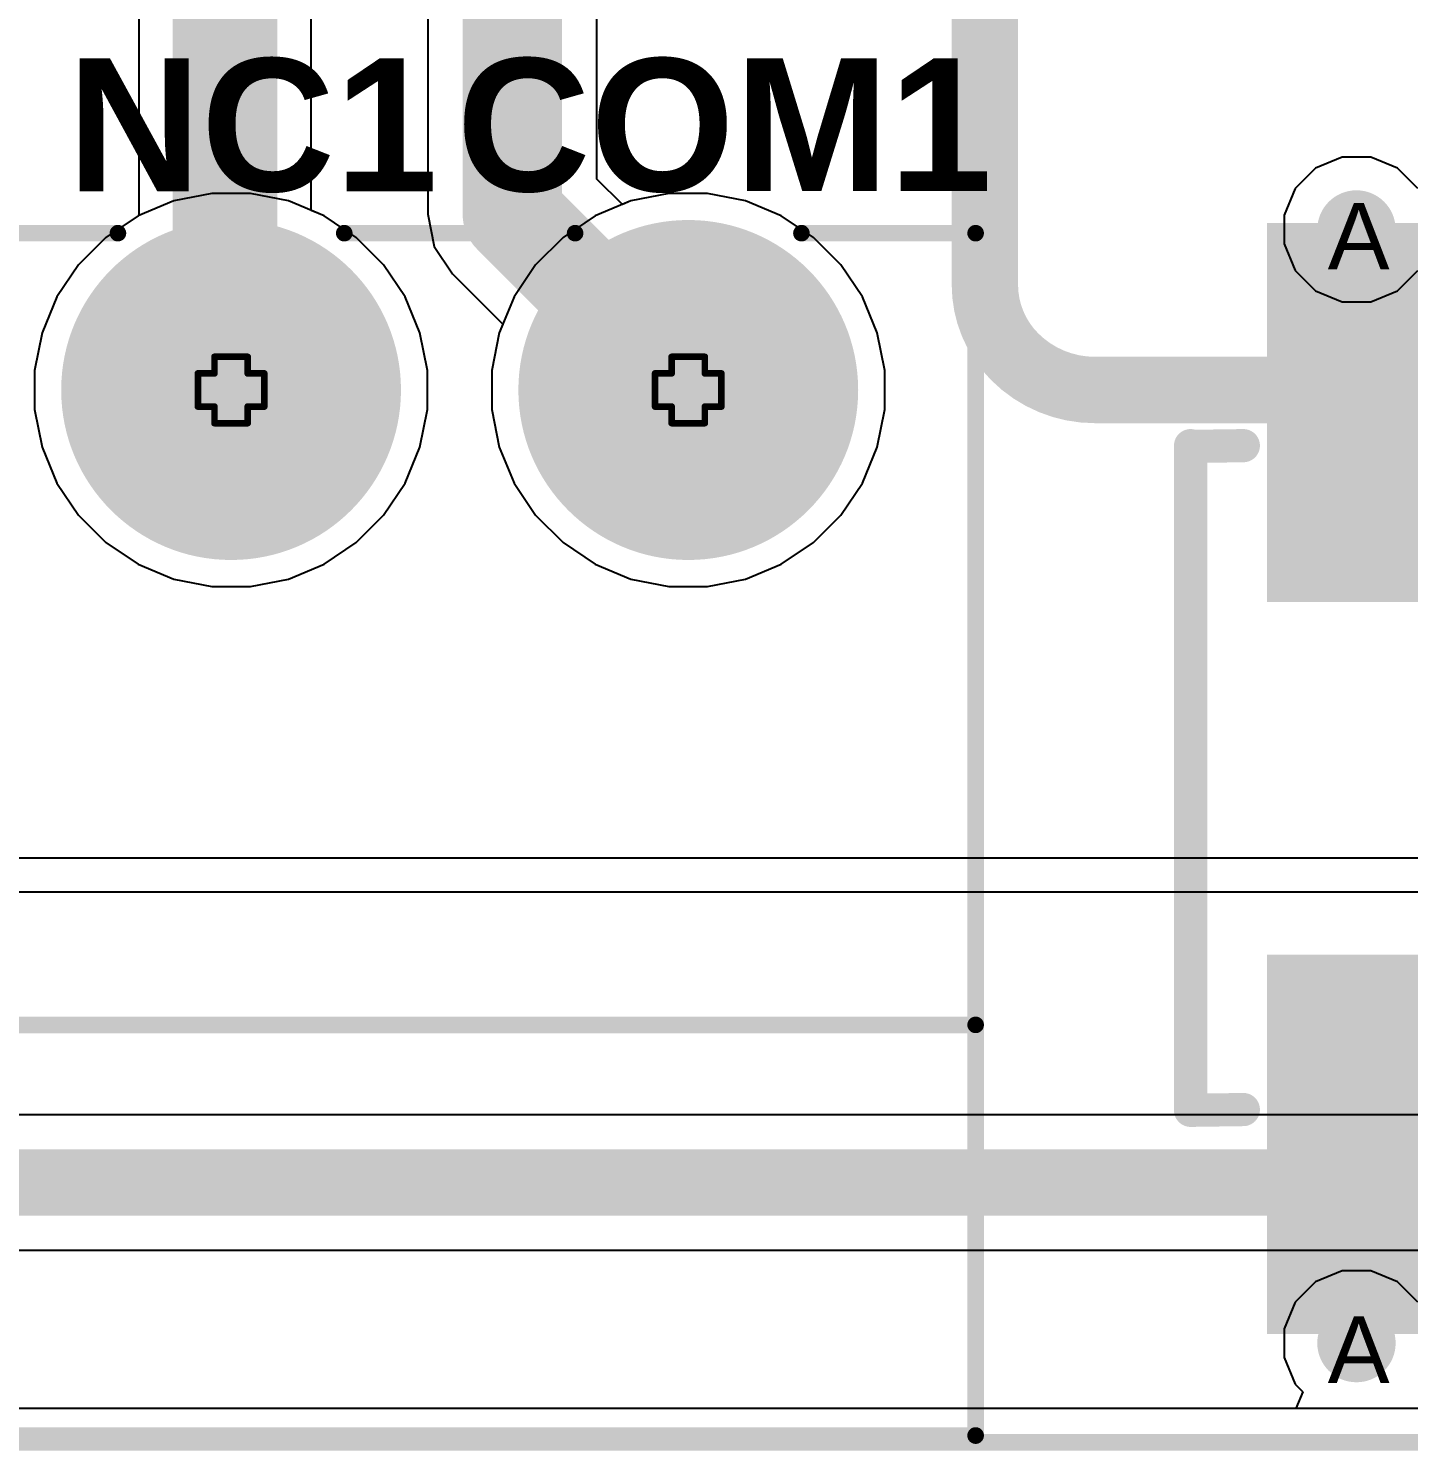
# Model space of a CAD drawing. Header units: inches. Extents: x 0 to 208, y 0 to 213.
# Drawn here: x 2.3787 to 2.7947, y -0.0025 to 0.4259 of the extents above; entities that cross this region are included whole.
import ezdxf

# ---------------------------------------------------------------- set-up
doc = ezdxf.new("R2010")
doc.units = ezdxf.units.IN
doc.header["$MEASUREMENT"] = 0
for name, color, linetype in [('Board_Outline', 216, 'Continuous'), ('Bottom Layer', 5, 'Continuous'), ('Bottom Solder', 6, 'Continuous'), ('Drill Drawing', 1, 'Continuous'), ('L2_GND1', 16, 'Continuous'), ('L3_SIG1', 76, 'Continuous'), ('L4_PWR', 90, 'Continuous'), ('L5_GND2', 156, 'Continuous'), ('L6_SIG2', 130, 'Continuous'), ('L7_GND3', 216, 'Continuous'), ('Multi-Layer', 9, 'Continuous'), ('Pad Holes', 156, 'Continuous'), ('Top Layer', 1, 'Continuous'), ('Top Overlay', 2, 'Continuous'), ('Top Paste', 8, 'Continuous'), ('Top Solder', 216, 'Continuous'), ('Via Holes', 16, 'Continuous')]:
    doc.layers.add(name, color=color, linetype=linetype)
doc.styles.add('Arial', font='', dxfattribs={"height": 0.2})
doc.styles.add('Arial_Bold', font='', dxfattribs={"height": 0.2})
doc.styles.get('Arial').set_extended_font_data('Arial')
doc.styles.get('Arial_Bold').set_extended_font_data('Arial', bold=True)

# ---------------------------------------------------------------- blocks, each defined once
blk = doc.blocks.new('PZ254_2_10_S_155')
at = {"layer": 'Top Layer'}
for points in [[(0.425, 0.16535), (0.475, 0.16535), (0.475, 0.05512), (0.425, 0.05512)], [(0.425, -0.05512), (0.475, -0.05512), (0.475, -0.16535), (0.425, -0.16535)]]:
    blk.add_hatch(color=1, dxfattribs=at).paths.add_polyline_path(points)
at = {"layer": 'Top Paste'}
for points in [[(0.425, 0.16535), (0.475, 0.16535), (0.475, 0.05512), (0.425, 0.05512)], [(0.425, -0.05512), (0.475, -0.05512), (0.475, -0.16535), (0.425, -0.16535)]]:
    blk.add_hatch(color=8, dxfattribs=at).paths.add_polyline_path(points)
at = {"layer": 'Top Solder'}
for points in [[(0.423, 0.16735), (0.477, 0.16735), (0.477, 0.05312), (0.423, 0.05312)], [(0.423, -0.05312), (0.477, -0.05312), (0.477, -0.16735), (0.423, -0.16735)]]:
    blk.add_hatch(color=216, dxfattribs=at).paths.add_polyline_path(points)
at = {"layer": 'Top Overlay'}
for points in [[(0.5, 0.1, 0.01, 0.01, 0), (0.4841, 0.09977, 0.01, 0.01, 0)], [(0.5, 0.09977, 0.01, 0.01, 0), (0.5, -0.10023, 0.01, 0.01, 0)], [(0.5, -0.1, 0.01, 0.01, 0), (0.4841, -0.10023, 0.01, 0.01, 0)]]:
    blk.add_lwpolyline(points, format="xyseb", dxfattribs=at)
for points in [[(0.4816, 0.09977, 0.005, 0.005, 1), (0.4866, 0.09977, 0.005, 0.005, 1)], [(0.4975, 0.1, 0.005, 0.005, 1), (0.5025, 0.1, 0.005, 0.005, 1)], [(0.4975, 0.09977, 0.005, 0.005, 1), (0.5025, 0.09977, 0.005, 0.005, 1)], [(0.4816, -0.10023, 0.005, 0.005, 1), (0.4866, -0.10023, 0.005, 0.005, 1)], [(0.4975, -0.1, 0.005, 0.005, 1), (0.5025, -0.1, 0.005, 0.005, 1)], [(0.4975, -0.10023, 0.005, 0.005, 1), (0.5025, -0.10023, 0.005, 0.005, 1)]]:
    blk.add_lwpolyline(points, format="xyseb", close=True, dxfattribs=at)
blk = doc.blocks.new('DB2ERC_3_5_3P_GN_280')
at = {"layer": 'Bottom Layer'}
h = blk.add_hatch(color=5, dxfattribs=at)
edge = h.paths.add_edge_path()
edge.add_arc((-0.1378, 0), 0.04921, 0, 360)
h = blk.add_hatch(color=5, dxfattribs=at)
edge = h.paths.add_edge_path()
edge.add_arc((0, 0), 0.04921, 0, 360)
h = blk.add_hatch(color=5, dxfattribs=at)
edge = h.paths.add_edge_path()
edge.add_arc((0.1378, 0), 0.04921, 0, 360)
at = {"layer": 'Bottom Solder'}
h = blk.add_hatch(color=6, dxfattribs=at)
edge = h.paths.add_edge_path()
edge.add_arc((-0.1378, 0), 0.05121, 0, 360)
h = blk.add_hatch(color=6, dxfattribs=at)
edge = h.paths.add_edge_path()
edge.add_arc((0, 0), 0.05121, 0, 360)
h = blk.add_hatch(color=6, dxfattribs=at)
edge = h.paths.add_edge_path()
edge.add_arc((0.1378, 0), 0.05121, 0, 360)
at = {"layer": 'L2_GND1'}
h = blk.add_hatch(color=16, dxfattribs=at)
edge = h.paths.add_edge_path()
edge.add_arc((-0.1378, 0), 0.04921, 0, 360)
h = blk.add_hatch(color=16, dxfattribs=at)
edge = h.paths.add_edge_path()
edge.add_arc((0, 0), 0.04921, 0, 360)
h = blk.add_hatch(color=16, dxfattribs=at)
edge = h.paths.add_edge_path()
edge.add_arc((0.1378, 0), 0.04921, 0, 360)
at = {"layer": 'L3_SIG1'}
h = blk.add_hatch(color=76, dxfattribs=at)
edge = h.paths.add_edge_path()
edge.add_arc((-0.1378, 0), 0.04921, 0, 360)
h = blk.add_hatch(color=76, dxfattribs=at)
edge = h.paths.add_edge_path()
edge.add_arc((0, 0), 0.04921, 0, 360)
h = blk.add_hatch(color=76, dxfattribs=at)
edge = h.paths.add_edge_path()
edge.add_arc((0.1378, 0), 0.04921, 0, 360)
at = {"layer": 'L4_PWR'}
h = blk.add_hatch(color=90, dxfattribs=at)
edge = h.paths.add_edge_path()
edge.add_arc((-0.1378, 0), 0.04921, 0, 360)
h = blk.add_hatch(color=90, dxfattribs=at)
edge = h.paths.add_edge_path()
edge.add_arc((0, 0), 0.04921, 0, 360)
h = blk.add_hatch(color=90, dxfattribs=at)
edge = h.paths.add_edge_path()
edge.add_arc((0.1378, 0), 0.04921, 0, 360)
at = {"layer": 'L5_GND2'}
h = blk.add_hatch(color=156, dxfattribs=at)
edge = h.paths.add_edge_path()
edge.add_arc((-0.1378, 0), 0.04921, 0, 360)
h = blk.add_hatch(color=156, dxfattribs=at)
edge = h.paths.add_edge_path()
edge.add_arc((0, 0), 0.04921, 0, 360)
h = blk.add_hatch(color=156, dxfattribs=at)
edge = h.paths.add_edge_path()
edge.add_arc((0.1378, 0), 0.04921, 0, 360)
at = {"layer": 'L6_SIG2'}
h = blk.add_hatch(color=130, dxfattribs=at)
edge = h.paths.add_edge_path()
edge.add_arc((-0.1378, 0), 0.04921, 0, 360)
h = blk.add_hatch(color=130, dxfattribs=at)
edge = h.paths.add_edge_path()
edge.add_arc((0, 0), 0.04921, 0, 360)
h = blk.add_hatch(color=130, dxfattribs=at)
edge = h.paths.add_edge_path()
edge.add_arc((0.1378, 0), 0.04921, 0, 360)
at = {"layer": 'L7_GND3'}
h = blk.add_hatch(color=216, dxfattribs=at)
edge = h.paths.add_edge_path()
edge.add_arc((-0.1378, 0), 0.04921, 0, 360)
h = blk.add_hatch(color=216, dxfattribs=at)
edge = h.paths.add_edge_path()
edge.add_arc((0, 0), 0.04921, 0, 360)
h = blk.add_hatch(color=216, dxfattribs=at)
edge = h.paths.add_edge_path()
edge.add_arc((0.1378, 0), 0.04921, 0, 360)
at = {"layer": 'Multi-Layer'}
h = blk.add_hatch(color=9, dxfattribs=at)
edge = h.paths.add_edge_path()
edge.add_arc((-0.1378, 0), 0.04921, 0, 360)
h = blk.add_hatch(color=9, dxfattribs=at)
edge = h.paths.add_edge_path()
edge.add_arc((0, 0), 0.04921, 0, 360)
h = blk.add_hatch(color=9, dxfattribs=at)
edge = h.paths.add_edge_path()
edge.add_arc((0.1378, 0), 0.04921, 0, 360)
at = {"layer": 'Pad Holes'}
h = blk.add_hatch(color=7, dxfattribs=at)
edge = h.paths.add_edge_path()
edge.add_arc((-0.1378, 0), 0.0315, 0, 360)
h = blk.add_hatch(color=7, dxfattribs=at)
edge = h.paths.add_edge_path()
edge.add_arc((0, 0), 0.0315, 0, 360)
h = blk.add_hatch(color=7, dxfattribs=at)
edge = h.paths.add_edge_path()
edge.add_arc((0.1378, 0), 0.0315, 0, 360)
at = {"layer": 'Top Layer'}
h = blk.add_hatch(color=1, dxfattribs=at)
edge = h.paths.add_edge_path()
edge.add_arc((-0.1378, 0), 0.04921, 0, 360)
h = blk.add_hatch(color=1, dxfattribs=at)
edge = h.paths.add_edge_path()
edge.add_arc((0, 0), 0.04921, 0, 360)
h = blk.add_hatch(color=1, dxfattribs=at)
edge = h.paths.add_edge_path()
edge.add_arc((0.1378, 0), 0.04921, 0, 360)
at = {"layer": 'Top Solder'}
h = blk.add_hatch(color=216, dxfattribs=at)
edge = h.paths.add_edge_path()
edge.add_arc((-0.1378, 0), 0.05121, 0, 360)
h = blk.add_hatch(color=216, dxfattribs=at)
edge = h.paths.add_edge_path()
edge.add_arc((0, 0), 0.05121, 0, 360)
h = blk.add_hatch(color=216, dxfattribs=at)
edge = h.paths.add_edge_path()
edge.add_arc((0.1378, 0), 0.05121, 0, 360)
at = {"layer": 'Top Overlay'}
for points in [[(-0.22441, -0.315, 0.005, 0.005, 0), (-0.22441, 0.04724, 0.005, 0.005, 0)], [(-0.22441, 0.04724, 0.005, 0.005, 0), (-0.17191, 0.04724, 0.005, 0.005, 0)], [(-0.10369, 0.04724, 0.005, 0.005, 0), (-0.03411, 0.04724, 0.005, 0.005, 0)], [(0.03411, 0.04724, 0.005, 0.005, 0), (0.10369, 0.04724, 0.005, 0.005, 0)], [(0.17191, 0.04724, 0.005, 0.005, 0), (0.22441, 0.04724, 0.005, 0.005, 0)], [(0.22441, -0.31496, 0.005, 0.005, 0), (0.22441, 0.04724, 0.005, 0.005, 0)], [(-0.22441, -0.19126, 0.005, 0.005, 0), (0.22441, -0.19126, 0.005, 0.005, 0)], [(-0.22441, -0.315, 0.005, 0.005, 0), (0.22441, -0.315, 0.005, 0.005, 0)]]:
    blk.add_lwpolyline(points, format="xyseb", dxfattribs=at)
for points in [[(-0.22566, 0.04724, 0.0025, 0.0025, 1), (-0.22316, 0.04724, 0.0025, 0.0025, 1)], [(-0.22566, 0.04724, 0.0025, 0.0025, 1), (-0.22316, 0.04724, 0.0025, 0.0025, 1)], [(-0.17316, 0.04724, 0.0025, 0.0025, 1), (-0.17066, 0.04724, 0.0025, 0.0025, 1)], [(-0.10494, 0.04724, 0.0025, 0.0025, 1), (-0.10244, 0.04724, 0.0025, 0.0025, 1)], [(-0.03536, 0.04724, 0.0025, 0.0025, 1), (-0.03286, 0.04724, 0.0025, 0.0025, 1)], [(0.03286, 0.04724, 0.0025, 0.0025, 1), (0.03536, 0.04724, 0.0025, 0.0025, 1)], [(0.10244, 0.04724, 0.0025, 0.0025, 1), (0.10494, 0.04724, 0.0025, 0.0025, 1)], [(0.17066, 0.04724, 0.0025, 0.0025, 1), (0.17316, 0.04724, 0.0025, 0.0025, 1)], [(0.22316, 0.04724, 0.0025, 0.0025, 1), (0.22566, 0.04724, 0.0025, 0.0025, 1)], [(0.22316, 0.04724, 0.0025, 0.0025, 1), (0.22566, 0.04724, 0.0025, 0.0025, 1)], [(-0.22566, -0.19126, 0.0025, 0.0025, 1), (-0.22316, -0.19126, 0.0025, 0.0025, 1)], [(0.22316, -0.19126, 0.0025, 0.0025, 1), (0.22566, -0.19126, 0.0025, 0.0025, 1)], [(-0.22566, -0.315, 0.0025, 0.0025, 1), (-0.22316, -0.315, 0.0025, 0.0025, 1)], [(-0.22566, -0.315, 0.0025, 0.0025, 1), (-0.22316, -0.315, 0.0025, 0.0025, 1)], [(0.22316, -0.31496, 0.0025, 0.0025, 1), (0.22566, -0.31496, 0.0025, 0.0025, 1)], [(0.22316, -0.315, 0.0025, 0.0025, 1), (0.22566, -0.315, 0.0025, 0.0025, 1)]]:
    blk.add_lwpolyline(points, format="xyseb", close=True, dxfattribs=at)

msp = doc.modelspace()

# ---------------------------------------------------------------- hatches: boundary and pattern name
at = {"layer": 'Bottom Layer'}
h = msp.add_hatch(color=5, dxfattribs=at)
edge = h.paths.add_edge_path()
edge.add_arc((2.779, 0.36535), 0.01181, 0, 360)
h = msp.add_hatch(color=5, dxfattribs=at)
edge = h.paths.add_edge_path()
edge.add_arc((2.779, 0.02988), 0.01181, 0, 360)
at = {"layer": 'L2_GND1'}
h = msp.add_hatch(color=16, dxfattribs=at)
edge = h.paths.add_edge_path()
edge.add_arc((2.779, 0.36535), 0.01181, 0, 360)
h = msp.add_hatch(color=16, dxfattribs=at)
edge = h.paths.add_edge_path()
edge.add_arc((2.779, 0.02988), 0.01181, 0, 360)
at = {"layer": 'L3_SIG1'}
h = msp.add_hatch(color=76, dxfattribs=at)
edge = h.paths.add_edge_path()
edge.add_arc((2.779, 0.36535), 0.01181, 0, 360)
h = msp.add_hatch(color=76, dxfattribs=at)
edge = h.paths.add_edge_path()
edge.add_arc((2.779, 0.02988), 0.01181, 0, 360)
at = {"layer": 'L4_PWR'}
h = msp.add_hatch(color=90, dxfattribs=at)
edge = h.paths.add_edge_path()
edge.add_arc((2.779, 0.36535), 0.01181, 0, 360)
h = msp.add_hatch(color=90, dxfattribs=at)
edge = h.paths.add_edge_path()
edge.add_arc((2.779, 0.02988), 0.01181, 0, 360)
at = {"layer": 'L5_GND2'}
h = msp.add_hatch(color=156, dxfattribs=at)
edge = h.paths.add_edge_path()
edge.add_arc((2.779, 0.36535), 0.01181, 0, 360)
h = msp.add_hatch(color=156, dxfattribs=at)
edge = h.paths.add_edge_path()
edge.add_arc((2.779, 0.02988), 0.01181, 0, 360)
at = {"layer": 'L6_SIG2'}
h = msp.add_hatch(color=130, dxfattribs=at)
edge = h.paths.add_edge_path()
edge.add_arc((2.779, 0.36535), 0.01181, 0, 360)
h = msp.add_hatch(color=130, dxfattribs=at)
edge = h.paths.add_edge_path()
edge.add_arc((2.779, 0.02988), 0.01181, 0, 360)
at = {"layer": 'L7_GND3'}
h = msp.add_hatch(color=216, dxfattribs=at)
edge = h.paths.add_edge_path()
edge.add_arc((2.779, 0.36535), 0.01181, 0, 360)
h = msp.add_hatch(color=216, dxfattribs=at)
edge = h.paths.add_edge_path()
edge.add_arc((2.779, 0.02988), 0.01181, 0, 360)
at = {"layer": 'Top Layer'}
msp.add_hatch(color=1, dxfattribs=at).paths.add_polyline_path([(2.42223, 0.317), (2.45373, 0.317), (2.45373, 0.49874), (2.42223, 0.49874)])
h = msp.add_hatch(color=1, dxfattribs=at)
edge = h.paths.add_edge_path()
edge.add_arc((2.779, 0.36535), 0.01181, 0, 360)
h = msp.add_hatch(color=1, dxfattribs=at)
edge = h.paths.add_edge_path()
edge.add_arc((2.779, 0.02988), 0.01181, 0, 360)
at = {"layer": 'Via Holes'}
h = msp.add_hatch(color=7, dxfattribs=at)
edge = h.paths.add_edge_path()
edge.add_arc((2.779, 0.36535), 0.00591, 0, 360)
h = msp.add_hatch(color=7, dxfattribs=at)
edge = h.paths.add_edge_path()
edge.add_arc((2.779, 0.02988), 0.00591, 0, 360)

# ---------------------------------------------------------------- linework, layer by layer
at = {"layer": 'Board_Outline'}
msp.add_lwpolyline([(0, 0, 0.005, 0.005, 0), (5.90551, 0, 0.005, 0.005, 0)], format="xyseb", dxfattribs=at)
at = {"layer": 'Bottom Layer'}
for p, q in [((2.42252, 0.37394), (2.41175, 0.36947)), ((2.43396, 0.37621), (2.42252, 0.37394)), ((2.44563, 0.37621), (2.43396, 0.37621)), ((2.45707, 0.37394), (2.44563, 0.37621)), ((2.46784, 0.36947), (2.45707, 0.37394)), ((2.56032, 0.37394), (2.54954, 0.36947)), ((2.57176, 0.37621), (2.56032, 0.37394)), ((2.58342, 0.37621), (2.57176, 0.37621)), ((2.59486, 0.37394), (2.58342, 0.37621)), ((2.60564, 0.36947), (2.59486, 0.37394)), ((2.41175, 0.36947), (2.40205, 0.36299)), ((2.47754, 0.36299), (2.46784, 0.36947)), ((2.54954, 0.36947), (2.53985, 0.36299)), ((2.61534, 0.36299), (2.60564, 0.36947)), ((2.40205, 0.36299), (2.3938, 0.35475)), ((2.48579, 0.35475), (2.47754, 0.36299)), ((2.53985, 0.36299), (2.5316, 0.35475)), ((2.62359, 0.35475), (2.61534, 0.36299)), ((2.3938, 0.35475), (2.38732, 0.34505)), ((2.49227, 0.34505), (2.48579, 0.35475)), ((2.5316, 0.35475), (2.52512, 0.34505)), ((2.63007, 0.34505), (2.62359, 0.35475)), ((2.38732, 0.34505), (2.38286, 0.33427)), ((2.49673, 0.33427), (2.49227, 0.34505)), ((2.52512, 0.34505), (2.52065, 0.33427)), ((2.63453, 0.33427), (2.63007, 0.34505)), ((2.38286, 0.33427), (2.38058, 0.32283)), ((2.49901, 0.32283), (2.49673, 0.33427)), ((2.52065, 0.33427), (2.51838, 0.32283)), ((2.6368, 0.32283), (2.63453, 0.33427)), ((2.38058, 0.32283), (2.38058, 0.31117)), ((2.49901, 0.31117), (2.49901, 0.32283)), ((2.51838, 0.32283), (2.51838, 0.31117)), ((2.6368, 0.31117), (2.6368, 0.32283)), ((2.38058, 0.31117), (2.38286, 0.29973)), ((2.49673, 0.29973), (2.49901, 0.31117)), ((2.51838, 0.31117), (2.52065, 0.29973)), ((2.63453, 0.29973), (2.6368, 0.31117)), ((2.38286, 0.29973), (2.38732, 0.28895)), ((2.49227, 0.28895), (2.49673, 0.29973)), ((2.52065, 0.29973), (2.52512, 0.28895)), ((2.63007, 0.28895), (2.63453, 0.29973)), ((2.38732, 0.28895), (2.3938, 0.27925)), ((2.48579, 0.27925), (2.49227, 0.28895)), ((2.52512, 0.28895), (2.5316, 0.27925)), ((2.62359, 0.27925), (2.63007, 0.28895)), ((2.3938, 0.27925), (2.40205, 0.27101)), ((2.47754, 0.27101), (2.48579, 0.27925)), ((2.5316, 0.27925), (2.53985, 0.27101)), ((2.61534, 0.27101), (2.62359, 0.27925)), ((2.40205, 0.27101), (2.41175, 0.26453)), ((2.46784, 0.26453), (2.47754, 0.27101)), ((2.53985, 0.27101), (2.54954, 0.26453)), ((2.60564, 0.26453), (2.61534, 0.27101)), ((2.41175, 0.26453), (2.42252, 0.26006)), ((2.45707, 0.26006), (2.46784, 0.26453)), ((2.54954, 0.26453), (2.56032, 0.26006)), ((2.59486, 0.26006), (2.60564, 0.26453)), ((2.42252, 0.26006), (2.43396, 0.25779)), ((2.43396, 0.25779), (2.44563, 0.25779)), ((2.44563, 0.25779), (2.45707, 0.26006)), ((2.56032, 0.26006), (2.57176, 0.25779)), ((2.57176, 0.25779), (2.58342, 0.25779)), ((2.58342, 0.25779), (2.59486, 0.26006)), ((2.86077, 0.0102), (0.0102, 0.0102))]:
    msp.add_line(p, q, dxfattribs=at)
at = {"layer": 'Drill Drawing'}
for points in [[(2.4348, 0.322, 0.002, 0.002, 0), (2.4348, 0.327, 0.002, 0.002, 0)], [(2.4348, 0.327, 0.002, 0.002, 0), (2.4448, 0.327, 0.002, 0.002, 0)], [(2.4448, 0.322, 0.002, 0.002, 0), (2.4448, 0.327, 0.002, 0.002, 0)], [(2.57259, 0.322, 0.002, 0.002, 0), (2.57259, 0.327, 0.002, 0.002, 0)], [(2.57259, 0.327, 0.002, 0.002, 0), (2.58259, 0.327, 0.002, 0.002, 0)], [(2.58259, 0.322, 0.002, 0.002, 0), (2.58259, 0.327, 0.002, 0.002, 0)], [(2.4298, 0.312, 0.002, 0.002, 0), (2.4298, 0.322, 0.002, 0.002, 0)], [(2.4298, 0.322, 0.002, 0.002, 0), (2.4348, 0.322, 0.002, 0.002, 0)], [(2.4448, 0.322, 0.002, 0.002, 0), (2.4498, 0.322, 0.002, 0.002, 0)], [(2.4498, 0.312, 0.002, 0.002, 0), (2.4498, 0.322, 0.002, 0.002, 0)], [(2.56759, 0.312, 0.002, 0.002, 0), (2.56759, 0.322, 0.002, 0.002, 0)], [(2.56759, 0.322, 0.002, 0.002, 0), (2.57259, 0.322, 0.002, 0.002, 0)], [(2.58259, 0.322, 0.002, 0.002, 0), (2.58759, 0.322, 0.002, 0.002, 0)], [(2.58759, 0.312, 0.002, 0.002, 0), (2.58759, 0.322, 0.002, 0.002, 0)], [(2.4298, 0.312, 0.002, 0.002, 0), (2.4348, 0.312, 0.002, 0.002, 0)], [(2.4348, 0.307, 0.002, 0.002, 0), (2.4348, 0.312, 0.002, 0.002, 0)], [(2.4448, 0.312, 0.002, 0.002, 0), (2.4498, 0.312, 0.002, 0.002, 0)], [(2.4448, 0.307, 0.002, 0.002, 0), (2.4448, 0.312, 0.002, 0.002, 0)], [(2.56759, 0.312, 0.002, 0.002, 0), (2.57259, 0.312, 0.002, 0.002, 0)], [(2.57259, 0.307, 0.002, 0.002, 0), (2.57259, 0.312, 0.002, 0.002, 0)], [(2.58259, 0.312, 0.002, 0.002, 0), (2.58759, 0.312, 0.002, 0.002, 0)], [(2.58259, 0.307, 0.002, 0.002, 0), (2.58259, 0.312, 0.002, 0.002, 0)], [(2.4348, 0.307, 0.002, 0.002, 0), (2.4448, 0.307, 0.002, 0.002, 0)], [(2.57259, 0.307, 0.002, 0.002, 0), (2.58259, 0.307, 0.002, 0.002, 0)]]:
    msp.add_lwpolyline(points, format="xyseb", dxfattribs=at)
for points in [[(2.4343, 0.327, 0.001, 0.001, 1), (2.4353, 0.327, 0.001, 0.001, 1)], [(2.4343, 0.327, 0.001, 0.001, 1), (2.4353, 0.327, 0.001, 0.001, 1)], [(2.4443, 0.327, 0.001, 0.001, 1), (2.4453, 0.327, 0.001, 0.001, 1)], [(2.4443, 0.327, 0.001, 0.001, 1), (2.4453, 0.327, 0.001, 0.001, 1)], [(2.57209, 0.327, 0.001, 0.001, 1), (2.57309, 0.327, 0.001, 0.001, 1)], [(2.57209, 0.327, 0.001, 0.001, 1), (2.57309, 0.327, 0.001, 0.001, 1)], [(2.58209, 0.327, 0.001, 0.001, 1), (2.58309, 0.327, 0.001, 0.001, 1)], [(2.58209, 0.327, 0.001, 0.001, 1), (2.58309, 0.327, 0.001, 0.001, 1)], [(2.4293, 0.322, 0.001, 0.001, 1), (2.4303, 0.322, 0.001, 0.001, 1)], [(2.4293, 0.322, 0.001, 0.001, 1), (2.4303, 0.322, 0.001, 0.001, 1)], [(2.4343, 0.322, 0.001, 0.001, 1), (2.4353, 0.322, 0.001, 0.001, 1)], [(2.4343, 0.322, 0.001, 0.001, 1), (2.4353, 0.322, 0.001, 0.001, 1)], [(2.4443, 0.322, 0.001, 0.001, 1), (2.4453, 0.322, 0.001, 0.001, 1)], [(2.4443, 0.322, 0.001, 0.001, 1), (2.4453, 0.322, 0.001, 0.001, 1)], [(2.4493, 0.322, 0.001, 0.001, 1), (2.4503, 0.322, 0.001, 0.001, 1)], [(2.4493, 0.322, 0.001, 0.001, 1), (2.4503, 0.322, 0.001, 0.001, 1)], [(2.56709, 0.322, 0.001, 0.001, 1), (2.56809, 0.322, 0.001, 0.001, 1)], [(2.56709, 0.322, 0.001, 0.001, 1), (2.56809, 0.322, 0.001, 0.001, 1)], [(2.57209, 0.322, 0.001, 0.001, 1), (2.57309, 0.322, 0.001, 0.001, 1)], [(2.57209, 0.322, 0.001, 0.001, 1), (2.57309, 0.322, 0.001, 0.001, 1)], [(2.58209, 0.322, 0.001, 0.001, 1), (2.58309, 0.322, 0.001, 0.001, 1)], [(2.58209, 0.322, 0.001, 0.001, 1), (2.58309, 0.322, 0.001, 0.001, 1)], [(2.58709, 0.322, 0.001, 0.001, 1), (2.58809, 0.322, 0.001, 0.001, 1)], [(2.58709, 0.322, 0.001, 0.001, 1), (2.58809, 0.322, 0.001, 0.001, 1)], [(2.4293, 0.312, 0.001, 0.001, 1), (2.4303, 0.312, 0.001, 0.001, 1)], [(2.4293, 0.312, 0.001, 0.001, 1), (2.4303, 0.312, 0.001, 0.001, 1)], [(2.4343, 0.312, 0.001, 0.001, 1), (2.4353, 0.312, 0.001, 0.001, 1)], [(2.4343, 0.312, 0.001, 0.001, 1), (2.4353, 0.312, 0.001, 0.001, 1)], [(2.4443, 0.312, 0.001, 0.001, 1), (2.4453, 0.312, 0.001, 0.001, 1)], [(2.4443, 0.312, 0.001, 0.001, 1), (2.4453, 0.312, 0.001, 0.001, 1)], [(2.4493, 0.312, 0.001, 0.001, 1), (2.4503, 0.312, 0.001, 0.001, 1)], [(2.4493, 0.312, 0.001, 0.001, 1), (2.4503, 0.312, 0.001, 0.001, 1)], [(2.56709, 0.312, 0.001, 0.001, 1), (2.56809, 0.312, 0.001, 0.001, 1)], [(2.56709, 0.312, 0.001, 0.001, 1), (2.56809, 0.312, 0.001, 0.001, 1)], [(2.57209, 0.312, 0.001, 0.001, 1), (2.57309, 0.312, 0.001, 0.001, 1)], [(2.57209, 0.312, 0.001, 0.001, 1), (2.57309, 0.312, 0.001, 0.001, 1)], [(2.58209, 0.312, 0.001, 0.001, 1), (2.58309, 0.312, 0.001, 0.001, 1)], [(2.58209, 0.312, 0.001, 0.001, 1), (2.58309, 0.312, 0.001, 0.001, 1)], [(2.58709, 0.312, 0.001, 0.001, 1), (2.58809, 0.312, 0.001, 0.001, 1)], [(2.58709, 0.312, 0.001, 0.001, 1), (2.58809, 0.312, 0.001, 0.001, 1)], [(2.4343, 0.307, 0.001, 0.001, 1), (2.4353, 0.307, 0.001, 0.001, 1)], [(2.4343, 0.307, 0.001, 0.001, 1), (2.4353, 0.307, 0.001, 0.001, 1)], [(2.4443, 0.307, 0.001, 0.001, 1), (2.4453, 0.307, 0.001, 0.001, 1)], [(2.4443, 0.307, 0.001, 0.001, 1), (2.4453, 0.307, 0.001, 0.001, 1)], [(2.57209, 0.307, 0.001, 0.001, 1), (2.57309, 0.307, 0.001, 0.001, 1)], [(2.57209, 0.307, 0.001, 0.001, 1), (2.57309, 0.307, 0.001, 0.001, 1)], [(2.58209, 0.307, 0.001, 0.001, 1), (2.58309, 0.307, 0.001, 0.001, 1)], [(2.58209, 0.307, 0.001, 0.001, 1), (2.58309, 0.307, 0.001, 0.001, 1)]]:
    msp.add_lwpolyline(points, format="xyseb", close=True, dxfattribs=at)
at = {"layer": 'L2_GND1'}
for p, q in [((2.42252, 0.37394), (2.41175, 0.36947)), ((2.43396, 0.37621), (2.42252, 0.37394)), ((2.44563, 0.37621), (2.43396, 0.37621)), ((2.45707, 0.37394), (2.44563, 0.37621)), ((2.46784, 0.36947), (2.45707, 0.37394)), ((2.56032, 0.37394), (2.54954, 0.36947)), ((2.57176, 0.37621), (2.56032, 0.37394)), ((2.58342, 0.37621), (2.57176, 0.37621)), ((2.59486, 0.37394), (2.58342, 0.37621)), ((2.60564, 0.36947), (2.59486, 0.37394)), ((2.41175, 0.36947), (2.40205, 0.36299)), ((2.47754, 0.36299), (2.46784, 0.36947)), ((2.54954, 0.36947), (2.53985, 0.36299)), ((2.61534, 0.36299), (2.60564, 0.36947)), ((2.40205, 0.36299), (2.3938, 0.35475)), ((2.48579, 0.35475), (2.47754, 0.36299)), ((2.53985, 0.36299), (2.5316, 0.35475)), ((2.62359, 0.35475), (2.61534, 0.36299)), ((2.3938, 0.35475), (2.38732, 0.34505)), ((2.49227, 0.34505), (2.48579, 0.35475)), ((2.5316, 0.35475), (2.52512, 0.34505)), ((2.63007, 0.34505), (2.62359, 0.35475)), ((2.38732, 0.34505), (2.38286, 0.33427)), ((2.49673, 0.33427), (2.49227, 0.34505)), ((2.52512, 0.34505), (2.52065, 0.33427)), ((2.63453, 0.33427), (2.63007, 0.34505)), ((2.38286, 0.33427), (2.38058, 0.32283)), ((2.49901, 0.32283), (2.49673, 0.33427)), ((2.52065, 0.33427), (2.51838, 0.32283)), ((2.6368, 0.32283), (2.63453, 0.33427)), ((2.38058, 0.32283), (2.38058, 0.31117)), ((2.49901, 0.31117), (2.49901, 0.32283)), ((2.51838, 0.32283), (2.51838, 0.31117)), ((2.6368, 0.31117), (2.6368, 0.32283)), ((2.38058, 0.31117), (2.38286, 0.29973)), ((2.49673, 0.29973), (2.49901, 0.31117)), ((2.51838, 0.31117), (2.52065, 0.29973)), ((2.63453, 0.29973), (2.6368, 0.31117)), ((2.38286, 0.29973), (2.38732, 0.28895)), ((2.49227, 0.28895), (2.49673, 0.29973)), ((2.52065, 0.29973), (2.52512, 0.28895)), ((2.63007, 0.28895), (2.63453, 0.29973)), ((2.38732, 0.28895), (2.3938, 0.27925)), ((2.48579, 0.27925), (2.49227, 0.28895)), ((2.52512, 0.28895), (2.5316, 0.27925)), ((2.62359, 0.27925), (2.63007, 0.28895)), ((2.3938, 0.27925), (2.40205, 0.27101)), ((2.47754, 0.27101), (2.48579, 0.27925)), ((2.5316, 0.27925), (2.53985, 0.27101)), ((2.61534, 0.27101), (2.62359, 0.27925)), ((2.40205, 0.27101), (2.41175, 0.26453)), ((2.46784, 0.26453), (2.47754, 0.27101)), ((2.53985, 0.27101), (2.54954, 0.26453)), ((2.60564, 0.26453), (2.61534, 0.27101)), ((2.41175, 0.26453), (2.42252, 0.26006)), ((2.45707, 0.26006), (2.46784, 0.26453)), ((2.54954, 0.26453), (2.56032, 0.26006)), ((2.59486, 0.26006), (2.60564, 0.26453)), ((2.42252, 0.26006), (2.43396, 0.25779)), ((2.43396, 0.25779), (2.44563, 0.25779)), ((2.44563, 0.25779), (2.45707, 0.26006)), ((2.56032, 0.26006), (2.57176, 0.25779)), ((2.57176, 0.25779), (2.58342, 0.25779)), ((2.58342, 0.25779), (2.59486, 0.26006)), ((2.86077, 0.0102), (0.3642, 0.0102))]:
    msp.add_line(p, q, dxfattribs=at)
at = {"layer": 'L3_SIG1'}
for p, q in [((2.42252, 0.37394), (2.41175, 0.36947)), ((2.43396, 0.37621), (2.42252, 0.37394)), ((2.44563, 0.37621), (2.43396, 0.37621)), ((2.45707, 0.37394), (2.44563, 0.37621)), ((2.46784, 0.36947), (2.45707, 0.37394)), ((2.56032, 0.37394), (2.54954, 0.36947)), ((2.57176, 0.37621), (2.56032, 0.37394)), ((2.58342, 0.37621), (2.57176, 0.37621)), ((2.59486, 0.37394), (2.58342, 0.37621)), ((2.60564, 0.36947), (2.59486, 0.37394)), ((2.41175, 0.36947), (2.40205, 0.36299)), ((2.47754, 0.36299), (2.46784, 0.36947)), ((2.54954, 0.36947), (2.53985, 0.36299)), ((2.61534, 0.36299), (2.60564, 0.36947)), ((2.40205, 0.36299), (2.3938, 0.35475)), ((2.48579, 0.35475), (2.47754, 0.36299)), ((2.53985, 0.36299), (2.5316, 0.35475)), ((2.62359, 0.35475), (2.61534, 0.36299)), ((2.3938, 0.35475), (2.38732, 0.34505)), ((2.49227, 0.34505), (2.48579, 0.35475)), ((2.5316, 0.35475), (2.52512, 0.34505)), ((2.63007, 0.34505), (2.62359, 0.35475)), ((2.38732, 0.34505), (2.38286, 0.33427)), ((2.49673, 0.33427), (2.49227, 0.34505)), ((2.52512, 0.34505), (2.52065, 0.33427)), ((2.63453, 0.33427), (2.63007, 0.34505)), ((2.38286, 0.33427), (2.38058, 0.32283)), ((2.49901, 0.32283), (2.49673, 0.33427)), ((2.52065, 0.33427), (2.51838, 0.32283)), ((2.6368, 0.32283), (2.63453, 0.33427)), ((2.38058, 0.32283), (2.38058, 0.31117)), ((2.49901, 0.31117), (2.49901, 0.32283)), ((2.51838, 0.32283), (2.51838, 0.31117)), ((2.6368, 0.31117), (2.6368, 0.32283)), ((2.38058, 0.31117), (2.38286, 0.29973)), ((2.49673, 0.29973), (2.49901, 0.31117)), ((2.51838, 0.31117), (2.52065, 0.29973)), ((2.63453, 0.29973), (2.6368, 0.31117)), ((2.38286, 0.29973), (2.38732, 0.28895)), ((2.49227, 0.28895), (2.49673, 0.29973)), ((2.52065, 0.29973), (2.52512, 0.28895)), ((2.63007, 0.28895), (2.63453, 0.29973)), ((2.38732, 0.28895), (2.3938, 0.27925)), ((2.48579, 0.27925), (2.49227, 0.28895)), ((2.52512, 0.28895), (2.5316, 0.27925)), ((2.62359, 0.27925), (2.63007, 0.28895)), ((2.3938, 0.27925), (2.40205, 0.27101)), ((2.47754, 0.27101), (2.48579, 0.27925)), ((2.5316, 0.27925), (2.53985, 0.27101)), ((2.61534, 0.27101), (2.62359, 0.27925)), ((2.40205, 0.27101), (2.41175, 0.26453)), ((2.46784, 0.26453), (2.47754, 0.27101)), ((2.53985, 0.27101), (2.54954, 0.26453)), ((2.60564, 0.26453), (2.61534, 0.27101)), ((2.41175, 0.26453), (2.42252, 0.26006)), ((2.45707, 0.26006), (2.46784, 0.26453)), ((2.54954, 0.26453), (2.56032, 0.26006)), ((2.59486, 0.26006), (2.60564, 0.26453)), ((2.42252, 0.26006), (2.43396, 0.25779)), ((2.43396, 0.25779), (2.44563, 0.25779)), ((2.44563, 0.25779), (2.45707, 0.26006)), ((2.56032, 0.26006), (2.57176, 0.25779)), ((2.57176, 0.25779), (2.58342, 0.25779)), ((2.58342, 0.25779), (2.59486, 0.26006)), ((2.86077, 0.0102), (0.0102, 0.0102))]:
    msp.add_line(p, q, dxfattribs=at)
at = {"layer": 'L4_PWR'}
for p, q in [((2.77466, 0.38717), (2.76664, 0.38384)), ((2.78334, 0.38717), (2.77466, 0.38717)), ((2.79135, 0.38384), (2.78334, 0.38717)), ((2.76664, 0.38384), (2.76051, 0.37771)), ((2.79749, 0.37771), (2.79135, 0.38384)), ((2.76051, 0.37771), (2.75719, 0.36969)), ((2.42252, 0.37394), (2.41175, 0.36947)), ((2.43396, 0.37621), (2.42252, 0.37394)), ((2.44563, 0.37621), (2.43396, 0.37621)), ((2.45707, 0.37394), (2.44563, 0.37621)), ((2.46784, 0.36947), (2.45707, 0.37394)), ((2.56032, 0.37394), (2.54954, 0.36947)), ((2.57176, 0.37621), (2.56032, 0.37394)), ((2.58342, 0.37621), (2.57176, 0.37621)), ((2.59486, 0.37394), (2.58342, 0.37621)), ((2.60564, 0.36947), (2.59486, 0.37394)), ((2.41175, 0.36947), (2.40205, 0.36299)), ((2.47754, 0.36299), (2.46784, 0.36947)), ((2.54954, 0.36947), (2.53985, 0.36299)), ((2.61534, 0.36299), (2.60564, 0.36947)), ((2.75719, 0.36969), (2.75719, 0.36102)), ((2.40205, 0.36299), (2.3938, 0.35475)), ((2.48579, 0.35475), (2.47754, 0.36299)), ((2.53985, 0.36299), (2.5316, 0.35475)), ((2.62359, 0.35475), (2.61534, 0.36299)), ((2.75719, 0.36102), (2.76051, 0.353)), ((2.3938, 0.35475), (2.38732, 0.34505)), ((2.49227, 0.34505), (2.48579, 0.35475)), ((2.5316, 0.35475), (2.52512, 0.34505)), ((2.63007, 0.34505), (2.62359, 0.35475)), ((2.76051, 0.353), (2.76664, 0.34686)), ((2.79135, 0.34686), (2.79749, 0.353)), ((2.38732, 0.34505), (2.38286, 0.33427)), ((2.49673, 0.33427), (2.49227, 0.34505)), ((2.52512, 0.34505), (2.52065, 0.33427)), ((2.63453, 0.33427), (2.63007, 0.34505)), ((2.76664, 0.34686), (2.77466, 0.34354)), ((2.77466, 0.34354), (2.78334, 0.34354)), ((2.78334, 0.34354), (2.79135, 0.34686)), ((2.38286, 0.33427), (2.38058, 0.32283)), ((2.49901, 0.32283), (2.49673, 0.33427)), ((2.52065, 0.33427), (2.51838, 0.32283)), ((2.6368, 0.32283), (2.63453, 0.33427)), ((2.38058, 0.32283), (2.38058, 0.31117)), ((2.49901, 0.31117), (2.49901, 0.32283)), ((2.51838, 0.32283), (2.51838, 0.31117)), ((2.6368, 0.31117), (2.6368, 0.32283)), ((2.38058, 0.31117), (2.38286, 0.29973)), ((2.49673, 0.29973), (2.49901, 0.31117)), ((2.51838, 0.31117), (2.52065, 0.29973)), ((2.63453, 0.29973), (2.6368, 0.31117)), ((2.38286, 0.29973), (2.38732, 0.28895)), ((2.49227, 0.28895), (2.49673, 0.29973)), ((2.52065, 0.29973), (2.52512, 0.28895)), ((2.63007, 0.28895), (2.63453, 0.29973)), ((2.38732, 0.28895), (2.3938, 0.27925)), ((2.48579, 0.27925), (2.49227, 0.28895)), ((2.52512, 0.28895), (2.5316, 0.27925)), ((2.62359, 0.27925), (2.63007, 0.28895)), ((2.3938, 0.27925), (2.40205, 0.27101)), ((2.47754, 0.27101), (2.48579, 0.27925)), ((2.5316, 0.27925), (2.53985, 0.27101)), ((2.61534, 0.27101), (2.62359, 0.27925)), ((2.40205, 0.27101), (2.41175, 0.26453)), ((2.46784, 0.26453), (2.47754, 0.27101)), ((2.53985, 0.27101), (2.54954, 0.26453)), ((2.60564, 0.26453), (2.61534, 0.27101)), ((2.41175, 0.26453), (2.42252, 0.26006)), ((2.45707, 0.26006), (2.46784, 0.26453)), ((2.54954, 0.26453), (2.56032, 0.26006)), ((2.59486, 0.26006), (2.60564, 0.26453)), ((2.42252, 0.26006), (2.43396, 0.25779)), ((2.43396, 0.25779), (2.44563, 0.25779)), ((2.44563, 0.25779), (2.45707, 0.26006)), ((2.56032, 0.26006), (2.57176, 0.25779)), ((2.57176, 0.25779), (2.58342, 0.25779)), ((2.58342, 0.25779), (2.59486, 0.26006)), ((2.95448, 0.176), (0.35227, 0.176)), ((0.35227, 0.1658), (2.95448, 0.1658)), ((2.77466, 0.05169), (2.76664, 0.04837)), ((2.78334, 0.05169), (2.77466, 0.05169)), ((2.79135, 0.04837), (2.78334, 0.05169)), ((2.76664, 0.04837), (2.76051, 0.04224)), ((2.79749, 0.04224), (2.79135, 0.04837)), ((2.76051, 0.04224), (2.75719, 0.03422)), ((2.75719, 0.03422), (2.75719, 0.02554)), ((2.75719, 0.02554), (2.76051, 0.01753)), ((2.76051, 0.01753), (2.76284, 0.0152)), ((2.76284, 0.0152), (2.76077, 0.0102)), ((2.76077, 0.0102), (0.0102, 0.0102))]:
    msp.add_line(p, q, dxfattribs=at)
for points in [[(2.667, 0.34873, 0.02, 0.02, 0), (2.667, 0.50253, 0.02, 0.02, 0)], [(2.676, 0.327, 0.02, 0.02, -0.198912), (2.667, 0.34873, 0.02, 0.02, 0)], [(2.70014, 0.317, 0.02, 0.02, -0.198912), (2.676, 0.327, 0.02, 0.02, 0)], [(2.70014, 0.317, 0.02, 0.02, 0), (2.85322, 0.317, 0.02, 0.02, 0)]]:
    msp.add_lwpolyline(points, format="xyseb", dxfattribs=at)
for points in [[(2.662, 0.34873, 0.01, 0.01, 1), (2.672, 0.34873, 0.01, 0.01, 1)], [(2.662, 0.34873, 0.01, 0.01, 1), (2.672, 0.34873, 0.01, 0.01, 1)], [(2.671, 0.327, 0.01, 0.01, 1), (2.681, 0.327, 0.01, 0.01, 1)], [(2.671, 0.327, 0.01, 0.01, 1), (2.681, 0.327, 0.01, 0.01, 1)], [(2.69514, 0.317, 0.01, 0.01, 1), (2.70514, 0.317, 0.01, 0.01, 1)], [(2.69514, 0.317, 0.01, 0.01, 1), (2.70514, 0.317, 0.01, 0.01, 1)]]:
    msp.add_lwpolyline(points, format="xyseb", close=True, dxfattribs=at)
at = {"layer": 'L5_GND2'}
for p, q in [((2.42252, 0.37394), (2.41175, 0.36947)), ((2.43396, 0.37621), (2.42252, 0.37394)), ((2.44563, 0.37621), (2.43396, 0.37621)), ((2.45707, 0.37394), (2.44563, 0.37621)), ((2.46784, 0.36947), (2.45707, 0.37394)), ((2.56032, 0.37394), (2.54954, 0.36947)), ((2.57176, 0.37621), (2.56032, 0.37394)), ((2.58342, 0.37621), (2.57176, 0.37621)), ((2.59486, 0.37394), (2.58342, 0.37621)), ((2.60564, 0.36947), (2.59486, 0.37394)), ((2.41175, 0.36947), (2.40205, 0.36299)), ((2.47754, 0.36299), (2.46784, 0.36947)), ((2.54954, 0.36947), (2.53985, 0.36299)), ((2.61534, 0.36299), (2.60564, 0.36947)), ((2.40205, 0.36299), (2.3938, 0.35475)), ((2.48579, 0.35475), (2.47754, 0.36299)), ((2.53985, 0.36299), (2.5316, 0.35475)), ((2.62359, 0.35475), (2.61534, 0.36299)), ((2.3938, 0.35475), (2.38732, 0.34505)), ((2.49227, 0.34505), (2.48579, 0.35475)), ((2.5316, 0.35475), (2.52512, 0.34505)), ((2.63007, 0.34505), (2.62359, 0.35475)), ((2.38732, 0.34505), (2.38286, 0.33427)), ((2.49673, 0.33427), (2.49227, 0.34505)), ((2.52512, 0.34505), (2.52065, 0.33427)), ((2.63453, 0.33427), (2.63007, 0.34505)), ((2.38286, 0.33427), (2.38058, 0.32283)), ((2.49901, 0.32283), (2.49673, 0.33427)), ((2.52065, 0.33427), (2.51838, 0.32283)), ((2.6368, 0.32283), (2.63453, 0.33427)), ((2.38058, 0.32283), (2.38058, 0.31117)), ((2.49901, 0.31117), (2.49901, 0.32283)), ((2.51838, 0.32283), (2.51838, 0.31117)), ((2.6368, 0.31117), (2.6368, 0.32283)), ((2.38058, 0.31117), (2.38286, 0.29973)), ((2.49673, 0.29973), (2.49901, 0.31117)), ((2.51838, 0.31117), (2.52065, 0.29973)), ((2.63453, 0.29973), (2.6368, 0.31117)), ((2.38286, 0.29973), (2.38732, 0.28895)), ((2.49227, 0.28895), (2.49673, 0.29973)), ((2.52065, 0.29973), (2.52512, 0.28895)), ((2.63007, 0.28895), (2.63453, 0.29973)), ((2.38732, 0.28895), (2.3938, 0.27925)), ((2.48579, 0.27925), (2.49227, 0.28895)), ((2.52512, 0.28895), (2.5316, 0.27925)), ((2.62359, 0.27925), (2.63007, 0.28895)), ((2.3938, 0.27925), (2.40205, 0.27101)), ((2.47754, 0.27101), (2.48579, 0.27925)), ((2.5316, 0.27925), (2.53985, 0.27101)), ((2.61534, 0.27101), (2.62359, 0.27925)), ((2.40205, 0.27101), (2.41175, 0.26453)), ((2.46784, 0.26453), (2.47754, 0.27101)), ((2.53985, 0.27101), (2.54954, 0.26453)), ((2.60564, 0.26453), (2.61534, 0.27101)), ((2.41175, 0.26453), (2.42252, 0.26006)), ((2.45707, 0.26006), (2.46784, 0.26453)), ((2.54954, 0.26453), (2.56032, 0.26006)), ((2.59486, 0.26006), (2.60564, 0.26453)), ((2.42252, 0.26006), (2.43396, 0.25779)), ((2.43396, 0.25779), (2.44563, 0.25779)), ((2.44563, 0.25779), (2.45707, 0.26006)), ((2.56032, 0.26006), (2.57176, 0.25779)), ((2.57176, 0.25779), (2.58342, 0.25779)), ((2.58342, 0.25779), (2.59486, 0.26006)), ((2.86077, 0.0102), (0.0102, 0.0102))]:
    msp.add_line(p, q, dxfattribs=at)
at = {"layer": 'L6_SIG2'}
for p, q in [((2.42252, 0.37394), (2.41175, 0.36947)), ((2.43396, 0.37621), (2.42252, 0.37394)), ((2.44563, 0.37621), (2.43396, 0.37621)), ((2.45707, 0.37394), (2.44563, 0.37621)), ((2.46784, 0.36947), (2.45707, 0.37394)), ((2.56032, 0.37394), (2.54954, 0.36947)), ((2.57176, 0.37621), (2.56032, 0.37394)), ((2.58342, 0.37621), (2.57176, 0.37621)), ((2.59486, 0.37394), (2.58342, 0.37621)), ((2.60564, 0.36947), (2.59486, 0.37394)), ((2.41175, 0.36947), (2.40205, 0.36299)), ((2.47754, 0.36299), (2.46784, 0.36947)), ((2.54954, 0.36947), (2.53985, 0.36299)), ((2.61534, 0.36299), (2.60564, 0.36947)), ((2.40205, 0.36299), (2.3938, 0.35475)), ((2.48579, 0.35475), (2.47754, 0.36299)), ((2.53985, 0.36299), (2.5316, 0.35475)), ((2.62359, 0.35475), (2.61534, 0.36299)), ((2.3938, 0.35475), (2.38732, 0.34505)), ((2.49227, 0.34505), (2.48579, 0.35475)), ((2.5316, 0.35475), (2.52512, 0.34505)), ((2.63007, 0.34505), (2.62359, 0.35475)), ((2.38732, 0.34505), (2.38286, 0.33427)), ((2.49673, 0.33427), (2.49227, 0.34505)), ((2.52512, 0.34505), (2.52065, 0.33427)), ((2.63453, 0.33427), (2.63007, 0.34505)), ((2.38286, 0.33427), (2.38058, 0.32283)), ((2.49901, 0.32283), (2.49673, 0.33427)), ((2.52065, 0.33427), (2.51838, 0.32283)), ((2.6368, 0.32283), (2.63453, 0.33427)), ((2.38058, 0.32283), (2.38058, 0.31117)), ((2.49901, 0.31117), (2.49901, 0.32283)), ((2.51838, 0.32283), (2.51838, 0.31117)), ((2.6368, 0.31117), (2.6368, 0.32283)), ((2.38058, 0.31117), (2.38286, 0.29973)), ((2.49673, 0.29973), (2.49901, 0.31117)), ((2.51838, 0.31117), (2.52065, 0.29973)), ((2.63453, 0.29973), (2.6368, 0.31117)), ((2.38286, 0.29973), (2.38732, 0.28895)), ((2.49227, 0.28895), (2.49673, 0.29973)), ((2.52065, 0.29973), (2.52512, 0.28895)), ((2.63007, 0.28895), (2.63453, 0.29973)), ((2.38732, 0.28895), (2.3938, 0.27925)), ((2.48579, 0.27925), (2.49227, 0.28895)), ((2.52512, 0.28895), (2.5316, 0.27925)), ((2.62359, 0.27925), (2.63007, 0.28895)), ((2.3938, 0.27925), (2.40205, 0.27101)), ((2.47754, 0.27101), (2.48579, 0.27925)), ((2.5316, 0.27925), (2.53985, 0.27101)), ((2.61534, 0.27101), (2.62359, 0.27925)), ((2.40205, 0.27101), (2.41175, 0.26453)), ((2.46784, 0.26453), (2.47754, 0.27101)), ((2.53985, 0.27101), (2.54954, 0.26453)), ((2.60564, 0.26453), (2.61534, 0.27101)), ((2.41175, 0.26453), (2.42252, 0.26006)), ((2.45707, 0.26006), (2.46784, 0.26453)), ((2.54954, 0.26453), (2.56032, 0.26006)), ((2.59486, 0.26006), (2.60564, 0.26453)), ((2.42252, 0.26006), (2.43396, 0.25779)), ((2.43396, 0.25779), (2.44563, 0.25779)), ((2.44563, 0.25779), (2.45707, 0.26006)), ((2.56032, 0.26006), (2.57176, 0.25779)), ((2.57176, 0.25779), (2.58342, 0.25779)), ((2.58342, 0.25779), (2.59486, 0.26006)), ((2.85322, 0.09863), (0.35033, 0.09863)), ((0.35033, 0.05784), (2.85322, 0.05784)), ((2.86077, 0.0102), (0.0102, 0.0102))]:
    msp.add_line(p, q, dxfattribs=at)
msp.add_lwpolyline([(0.35033, 0.07824, 0.02, 0.02, 0), (2.85322, 0.07824, 0.02, 0.02, 0)], format="xyseb", dxfattribs=at)
at = {"layer": 'L7_GND3'}
for p, q in [((2.42252, 0.37394), (2.41175, 0.36947)), ((2.43396, 0.37621), (2.42252, 0.37394)), ((2.44563, 0.37621), (2.43396, 0.37621)), ((2.45707, 0.37394), (2.44563, 0.37621)), ((2.46784, 0.36947), (2.45707, 0.37394)), ((2.56032, 0.37394), (2.54954, 0.36947)), ((2.57176, 0.37621), (2.56032, 0.37394)), ((2.58342, 0.37621), (2.57176, 0.37621)), ((2.59486, 0.37394), (2.58342, 0.37621)), ((2.60564, 0.36947), (2.59486, 0.37394)), ((2.41175, 0.36947), (2.40205, 0.36299)), ((2.47754, 0.36299), (2.46784, 0.36947)), ((2.54954, 0.36947), (2.53985, 0.36299)), ((2.61534, 0.36299), (2.60564, 0.36947)), ((2.40205, 0.36299), (2.3938, 0.35475)), ((2.48579, 0.35475), (2.47754, 0.36299)), ((2.53985, 0.36299), (2.5316, 0.35475)), ((2.62359, 0.35475), (2.61534, 0.36299)), ((2.3938, 0.35475), (2.38732, 0.34505)), ((2.49227, 0.34505), (2.48579, 0.35475)), ((2.5316, 0.35475), (2.52512, 0.34505)), ((2.63007, 0.34505), (2.62359, 0.35475)), ((2.38732, 0.34505), (2.38286, 0.33427)), ((2.49673, 0.33427), (2.49227, 0.34505)), ((2.52512, 0.34505), (2.52065, 0.33427)), ((2.63453, 0.33427), (2.63007, 0.34505)), ((2.38286, 0.33427), (2.38058, 0.32283)), ((2.49901, 0.32283), (2.49673, 0.33427)), ((2.52065, 0.33427), (2.51838, 0.32283)), ((2.6368, 0.32283), (2.63453, 0.33427)), ((2.38058, 0.32283), (2.38058, 0.31117)), ((2.49901, 0.31117), (2.49901, 0.32283)), ((2.51838, 0.32283), (2.51838, 0.31117)), ((2.6368, 0.31117), (2.6368, 0.32283)), ((2.38058, 0.31117), (2.38286, 0.29973)), ((2.49673, 0.29973), (2.49901, 0.31117)), ((2.51838, 0.31117), (2.52065, 0.29973)), ((2.63453, 0.29973), (2.6368, 0.31117)), ((2.38286, 0.29973), (2.38732, 0.28895)), ((2.49227, 0.28895), (2.49673, 0.29973)), ((2.52065, 0.29973), (2.52512, 0.28895)), ((2.63007, 0.28895), (2.63453, 0.29973)), ((2.38732, 0.28895), (2.3938, 0.27925)), ((2.48579, 0.27925), (2.49227, 0.28895)), ((2.52512, 0.28895), (2.5316, 0.27925)), ((2.62359, 0.27925), (2.63007, 0.28895)), ((2.3938, 0.27925), (2.40205, 0.27101)), ((2.47754, 0.27101), (2.48579, 0.27925)), ((2.5316, 0.27925), (2.53985, 0.27101)), ((2.61534, 0.27101), (2.62359, 0.27925)), ((2.40205, 0.27101), (2.41175, 0.26453)), ((2.46784, 0.26453), (2.47754, 0.27101)), ((2.53985, 0.27101), (2.54954, 0.26453)), ((2.60564, 0.26453), (2.61534, 0.27101)), ((2.41175, 0.26453), (2.42252, 0.26006)), ((2.45707, 0.26006), (2.46784, 0.26453)), ((2.54954, 0.26453), (2.56032, 0.26006)), ((2.59486, 0.26006), (2.60564, 0.26453)), ((2.42252, 0.26006), (2.43396, 0.25779)), ((2.43396, 0.25779), (2.44563, 0.25779)), ((2.44563, 0.25779), (2.45707, 0.26006)), ((2.56032, 0.26006), (2.57176, 0.25779)), ((2.57176, 0.25779), (2.58342, 0.25779)), ((2.58342, 0.25779), (2.59486, 0.26006)), ((2.86077, 0.0102), (0.0102, 0.0102))]:
    msp.add_line(p, q, dxfattribs=at)
at = {"layer": 'Top Layer'}
for p, q in [((2.41203, 0.49874), (2.41203, 0.36959)), ((2.46392, 0.3711), (2.46392, 0.49874)), ((2.4991, 0.45331), (2.4991, 0.37)), ((2.55008, 0.38056), (2.55008, 0.45331)), ((2.55776, 0.37288), (2.55008, 0.38056)), ((2.56032, 0.37394), (2.55776, 0.37288)), ((2.57176, 0.37621), (2.56032, 0.37394)), ((2.58342, 0.37621), (2.57176, 0.37621)), ((2.59486, 0.37394), (2.58342, 0.37621)), ((2.60564, 0.36947), (2.59486, 0.37394)), ((2.41175, 0.36947), (2.40205, 0.36299)), ((2.41203, 0.36959), (2.41175, 0.36947)), ((2.46784, 0.36947), (2.46392, 0.3711)), ((2.47754, 0.36299), (2.46784, 0.36947)), ((2.4991, 0.37), (2.50104, 0.36025)), ((2.61534, 0.36299), (2.60564, 0.36947)), ((2.40205, 0.36299), (2.3938, 0.35475)), ((2.48579, 0.35475), (2.47754, 0.36299)), ((2.50104, 0.36025), (2.50657, 0.35198)), ((2.62359, 0.35475), (2.61534, 0.36299)), ((2.3938, 0.35475), (2.38732, 0.34505)), ((2.49227, 0.34505), (2.48579, 0.35475)), ((2.50657, 0.35198), (2.52171, 0.33683)), ((2.63007, 0.34505), (2.62359, 0.35475)), ((2.38732, 0.34505), (2.38286, 0.33427)), ((2.49673, 0.33427), (2.49227, 0.34505)), ((2.63453, 0.33427), (2.63007, 0.34505)), ((2.38286, 0.33427), (2.38058, 0.32283)), ((2.49901, 0.32283), (2.49673, 0.33427)), ((2.52065, 0.33427), (2.51838, 0.32283)), ((2.52171, 0.33683), (2.52065, 0.33427)), ((2.6368, 0.32283), (2.63453, 0.33427)), ((2.38058, 0.32283), (2.38058, 0.31117)), ((2.49901, 0.31117), (2.49901, 0.32283)), ((2.51838, 0.32283), (2.51838, 0.31117)), ((2.6368, 0.31117), (2.6368, 0.32283)), ((2.38058, 0.31117), (2.38286, 0.29973)), ((2.49673, 0.29973), (2.49901, 0.31117)), ((2.51838, 0.31117), (2.52065, 0.29973)), ((2.63453, 0.29973), (2.6368, 0.31117)), ((2.38286, 0.29973), (2.38732, 0.28895)), ((2.49227, 0.28895), (2.49673, 0.29973)), ((2.52065, 0.29973), (2.52512, 0.28895)), ((2.63007, 0.28895), (2.63453, 0.29973)), ((2.38732, 0.28895), (2.3938, 0.27925)), ((2.48579, 0.27925), (2.49227, 0.28895)), ((2.52512, 0.28895), (2.5316, 0.27925)), ((2.62359, 0.27925), (2.63007, 0.28895)), ((2.3938, 0.27925), (2.40205, 0.27101)), ((2.47754, 0.27101), (2.48579, 0.27925)), ((2.5316, 0.27925), (2.53985, 0.27101)), ((2.61534, 0.27101), (2.62359, 0.27925)), ((2.40205, 0.27101), (2.41175, 0.26453)), ((2.46784, 0.26453), (2.47754, 0.27101)), ((2.53985, 0.27101), (2.54954, 0.26453)), ((2.60564, 0.26453), (2.61534, 0.27101)), ((2.41175, 0.26453), (2.42252, 0.26006)), ((2.45707, 0.26006), (2.46784, 0.26453)), ((2.54954, 0.26453), (2.56032, 0.26006)), ((2.59486, 0.26006), (2.60564, 0.26453)), ((2.42252, 0.26006), (2.43396, 0.25779)), ((2.43396, 0.25779), (2.44563, 0.25779)), ((2.44563, 0.25779), (2.45707, 0.26006)), ((2.56032, 0.26006), (2.57176, 0.25779)), ((2.57176, 0.25779), (2.58342, 0.25779)), ((2.58342, 0.25779), (2.59486, 0.26006)), ((2.86077, 0.0102), (0.0102, 0.0102))]:
    msp.add_line(p, q, dxfattribs=at)
for points in [[(2.52459, 0.37, 0.03, 0.03, 0), (2.52459, 0.49874, 0.03, 0.03, 0)], [(2.52459, 0.37, 0.03, 0.03, 0), (2.57759, 0.317, 0.03, 0.03, 0)]]:
    msp.add_lwpolyline(points, format="xyseb", dxfattribs=at)
for points in [[(2.51709, 0.37, 0.015, 0.015, 1), (2.53209, 0.37, 0.015, 0.015, 1)], [(2.51709, 0.37, 0.015, 0.015, 1), (2.53209, 0.37, 0.015, 0.015, 1)], [(2.57009, 0.317, 0.015, 0.015, 1), (2.58509, 0.317, 0.015, 0.015, 1)]]:
    msp.add_lwpolyline(points, format="xyseb", close=True, dxfattribs=at)

# ---------------------------------------------------------------- block references
msp.add_blockref('DB2ERC_3_5_3P_GN_280', (2.4398, 0.317))
at = {"rotation": 180}
msp.add_blockref('PZ254_2_10_S_155', (3.229, 0.2), dxfattribs=at)

# ---------------------------------------------------------------- texts
at = {"layer": 'Drill Drawing', "style": 'Arial'}
for p in [(2.77034, 0.35336), (2.77034, 0.01789)]:
    msp.add_text('A', height=0.02, dxfattribs=at).set_placement(p)
at = {"layer": 'Top Overlay', "style": 'Arial_Bold'}
for s, p in [('NC1', (2.39039, 0.37688)), ('COM1', (2.50776, 0.3769))]:
    msp.add_text(s, height=0.04, rotation=360, dxfattribs=at).set_placement(p)

doc.saveas('drawing.dxf')
